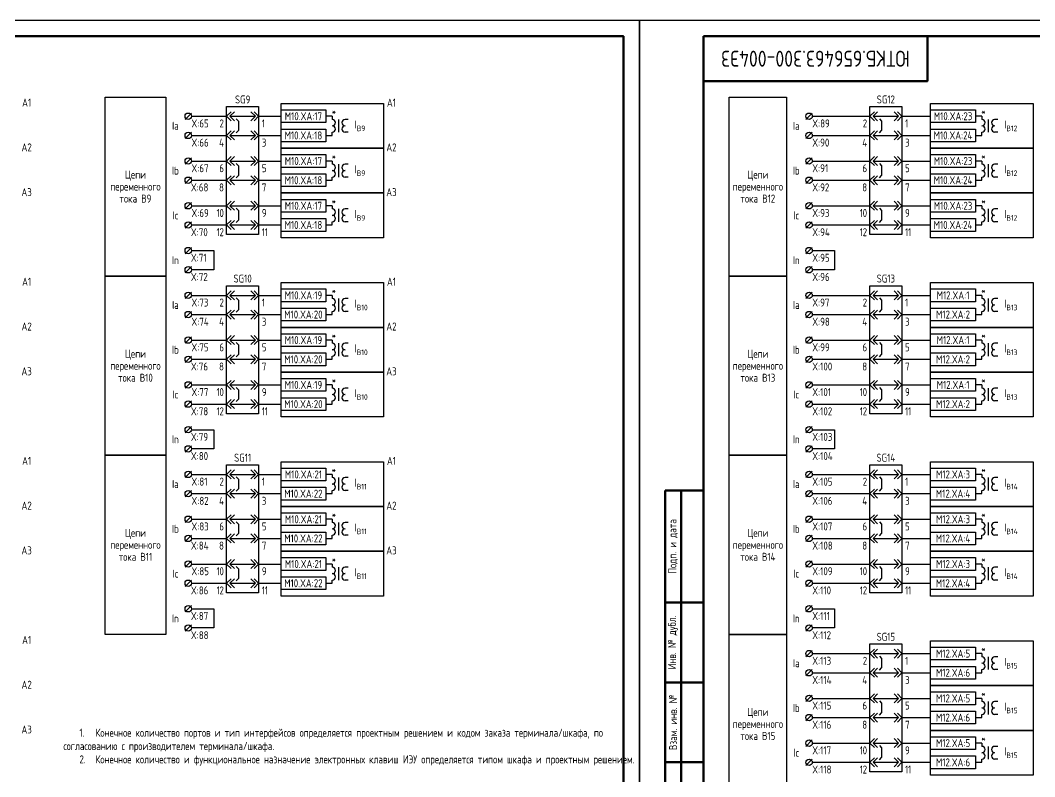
# Model space of a CAD drawing. Header units: millimetres. Extents: x -1612 to 9998, y -90 to 1220.
# Drawn here: x 226.5 to 543.5, y 60.5 to 297 of the extents above; entities that cross this region are included whole.
import ezdxf

# ---------------------------------------------------------------- set-up
doc = ezdxf.new("R2010")
doc.units = ezdxf.units.MM
doc.styles.add('Gost_type_A', font='GOST_A.TTF')

# ---------------------------------------------------------------- blocks, each defined once
blk = doc.blocks.new('Формат_А3')
blk.add_lwpolyline([(-420, 297), (0, 297), (0, 0), (-420, 0)], close=True)
at = {"lineweight": 50}
blk.add_lwpolyline([(-400, 292), (-5, 292), (-5, 5), (-400, 5)], close=True, dxfattribs=at)
blk = doc.blocks.new('БИ_разъем')
for p, q in [((0, 0), (1.41, 1.41)), ((0, 0), (1.41, 1.41)), ((0, 0), (1.41, -1.41)), ((0, 0), (1.41, -1.41)), ((1, 0), (2.41, 1.41)), ((1, 0), (2.41, -1.41)), ((1, 0), (9, 0)), ((9, 0), (7.59, 1.41)), ((9, 0), (7.59, -1.41)), ((10, 0), (8.59, 1.41)), ((10, 0), (8.59, 1.41)), ((10, 0), (8.59, -1.41)), ((10, 0), (8.59, -1.41))]:
    blk.add_line(p, q)
blk = doc.blocks.new('БИ_перемычка')
for p, q in [((2.97, -0.79), (3.67, -1.5)), ((3.67, -1.5), (3.67, -4.5)), ((2.97, -5.21), (3.67, -4.5))]:
    blk.add_line(p, q)
blk = doc.blocks.new('Штамп угловой верхний')
at = {"lineweight": 50}
blk.add_lwpolyline([(0, 0), (70, 0), (70, -14), (0, -14)], close=True, dxfattribs=at)
blk = doc.blocks.new('Штамп левый нижний')
at = {"lineweight": 50}
for points in [[(-12, 145), (-7, 145), (-7, 110), (-12, 110)], [(-7, 145), (0, 145), (0, 110), (-7, 110)], [(-12, 110), (-7, 110), (-7, 85), (-12, 85)], [(-7, 110), (0, 110), (0, 85), (-7, 85)], [(-12, 85), (-7, 85), (-7, 60), (-12, 60)], [(-7, 85), (0, 85), (0, 60), (-7, 60)], [(-12, 60), (-7, 60), (-7, 25), (-12, 25)], [(-7, 60), (0, 60), (0, 25), (-7, 25)], [(-12, 25), (-7, 25), (-7, 0), (-12, 0)], [(-7, 25), (0, 25), (0, 0), (-7, 0)]]:
    blk.add_lwpolyline(points, close=True, dxfattribs=at)
at = {"char_height": 2.5, "attachment_point": 5, "rotation": 90, "style": 'Gost_type_A'}
for s, insert, width in [('Подп. и дата', (-9.5, 127.5), 35), ('Инв. № дубл.', (-9.5, 97.5), 25), ('Взам. инв. №', (-9.5, 72.5), 25), ('Подп. и дата', (-9.5, 42.5), 35), ('Инв. N подл.', (-9.5, 12.5), 25)]:
    blk.add_mtext(s, dxfattribs=dict(at, insert=insert, width=width))

msp = doc.modelspace()

# ---------------------------------------------------------------- linework, layer by layer
for p, q in [((280, 268), (278, 266)), ((280, 267), (291, 267)), ((301, 267), (308, 267)), ((324, 267), (322, 267)), ((474, 268), (472, 266)), ((474, 267), (492, 267)), ((502, 267), (511, 267)), ((527, 267), (525, 267)), ((280, 262), (278, 260)), ((280, 261), (290.83, 261)), ((301.17, 261), (308, 261)), ((322, 261), (324, 261)), ((474, 262), (472, 260)), ((474, 261), (492, 261)), ((502.17, 261), (511, 261)), ((525, 261), (527, 261)), ((280, 254), (278, 252)), ((474, 254), (472, 252)), ((280, 253), (290.83, 253)), ((301.17, 253), (308, 253)), ((324, 253), (322, 253)), ((474, 253), (492, 253)), ((502.17, 253), (511, 253)), ((527, 253), (525, 253)), ((280, 248), (278, 246)), ((474, 248), (472, 246)), ((280, 247), (290.83, 247)), ((301.17, 247), (308, 247)), ((322, 247), (324, 247)), ((474, 247), (492, 247)), ((502.17, 247), (511, 247)), ((525, 247), (527, 247)), ((280, 240), (278, 238)), ((280, 239), (290.83, 239)), ((301.17, 239), (308, 239)), ((324, 239), (322, 239)), ((474, 240), (472, 238)), ((474, 239), (492, 239)), ((502.17, 239), (511, 239)), ((527, 239), (525, 239)), ((280, 234), (278, 232)), ((280, 233), (290.83, 233)), ((301.17, 233), (308, 233)), ((322, 233), (324, 233)), ((474, 234), (472, 232)), ((474, 233), (492, 233)), ((502.17, 233), (511, 233)), ((525, 233), (527, 233)), ((280, 226), (278, 224)), ((474, 226), (472, 224)), ((280, 225), (287, 225)), ((287, 225), (287, 219)), ((474, 225), (481, 225)), ((481, 225), (481, 219)), ((280, 220), (278, 218)), ((287, 219), (280, 219)), ((474, 220), (472, 218)), ((481, 219), (474, 219)), ((280, 212), (278, 210)), ((280, 211), (291, 211)), ((301, 211), (308, 211)), ((324, 211), (322, 211)), ((474, 212), (472, 210)), ((474, 211), (492, 211)), ((502, 211), (511, 211)), ((527, 211), (525, 211)), ((280, 206), (278, 204)), ((280, 205), (290.83, 205)), ((301.17, 205), (308, 205)), ((322, 205), (324, 205)), ((474, 206), (472, 204)), ((474, 205), (492, 205)), ((502.17, 205), (511, 205)), ((525, 205), (527, 205)), ((280, 198), (278, 196)), ((280, 197), (290.83, 197)), ((301.17, 197), (308, 197)), ((324, 197), (322, 197)), ((474, 198), (472, 196)), ((474, 197), (492, 197)), ((502.17, 197), (511, 197)), ((527, 197), (525, 197)), ((280, 192), (278, 190)), ((280, 191), (290.83, 191)), ((301.17, 191), (308, 191)), ((322, 191), (324, 191)), ((474, 192), (472, 190)), ((474, 191), (492, 191)), ((502.17, 191), (511, 191)), ((525, 191), (527, 191)), ((280, 184), (278, 182)), ((474, 184), (472, 182)), ((280, 183), (290.83, 183)), ((301.17, 183), (308, 183)), ((324, 183), (322, 183)), ((474, 183), (492, 183)), ((502.17, 183), (511, 183)), ((527, 183), (525, 183)), ((280, 178), (278, 176)), ((474, 178), (472, 176)), ((280, 177), (290.83, 177)), ((301.17, 177), (308, 177)), ((322, 177), (324, 177)), ((474, 177), (492, 177)), ((502.17, 177), (511, 177)), ((525, 177), (527, 177)), ((280, 170), (278, 168)), ((280, 169), (287, 169)), ((287, 169), (287, 163)), ((474, 170), (472, 168)), ((474, 169), (481, 169)), ((481, 169), (481, 163)), ((280, 164), (278, 162)), ((287, 163), (280, 163)), ((474, 164), (472, 162)), ((481, 163), (474, 163)), ((280, 156), (278, 154)), ((474, 156), (472, 154)), ((280, 155), (291, 155)), ((301, 155), (308, 155)), ((324, 155), (322, 155)), ((474, 155), (492, 155)), ((502, 155), (511, 155)), ((527, 155), (525, 155)), ((280, 150), (278, 148)), ((280, 149), (290.83, 149)), ((301.17, 149), (308, 149)), ((322, 149), (324, 149)), ((474, 150), (472, 148)), ((474, 149), (492, 149)), ((502.17, 149), (511, 149)), ((525, 149), (527, 149)), ((280, 142), (278, 140)), ((280, 141), (290.83, 141)), ((301.17, 141), (308, 141)), ((324, 141), (322, 141)), ((474, 142), (472, 140)), ((474, 141), (492, 141)), ((502.17, 141), (511, 141)), ((527, 141), (525, 141)), ((280, 136), (278, 134)), ((280, 135), (290.83, 135)), ((301.17, 135), (308, 135)), ((322, 135), (324, 135)), ((474, 136), (472, 134)), ((474, 135), (492, 135)), ((502.17, 135), (511, 135)), ((525, 135), (527, 135)), ((280, 128), (278, 126)), ((280, 127), (290.83, 127)), ((301.17, 127), (308, 127)), ((324, 127), (322, 127)), ((474, 128), (472, 126)), ((474, 127), (492, 127)), ((502.17, 127), (511, 127)), ((527, 127), (525, 127)), ((280, 122), (278, 120)), ((280, 121), (290.83, 121)), ((301.17, 121), (308, 121)), ((322, 121), (324, 121)), ((474, 122), (472, 120)), ((474, 121), (492, 121)), ((502.17, 121), (511, 121)), ((525, 121), (527, 121)), ((280, 114), (278, 112)), ((280, 113), (287, 113)), ((287, 113), (287, 107)), ((474, 114), (472, 112)), ((474, 113), (481, 113)), ((481, 113), (481, 107)), ((280, 108), (278, 106)), ((474, 108), (472, 106)), ((287, 107), (280, 107)), ((481, 107), (474, 107)), ((474, 100), (472, 98)), ((474, 99), (492, 99)), ((502, 99), (511, 99)), ((527, 99), (525, 99)), ((474, 94), (472, 92)), ((474, 93), (492, 93)), ((502.17, 93), (511, 93)), ((525, 93), (527, 93)), ((474, 86), (472, 84)), ((474, 85), (492, 85)), ((502.17, 85), (511, 85)), ((527, 85), (525, 85)), ((474, 80), (472, 78)), ((474, 79), (492, 79)), ((502.17, 79), (511, 79)), ((525, 79), (527, 79)), ((474, 72), (472, 70)), ((474, 71), (492, 71)), ((502.17, 71), (511, 71)), ((527, 71), (525, 71)), ((474, 66), (472, 64)), ((474, 65), (492, 65)), ((502.17, 65), (511, 65)), ((525, 65), (527, 65))]:
    msp.add_line(p, q)
at = {"ltscale": 4}
for p, q in [((324, 267), (324, 266)), ((324, 266.5), (324, 266)), ((527, 267), (527, 266)), ((527, 266.5), (527, 266)), ((326, 266), (326, 262)), ((326, 266), (326, 262)), ((329, 266), (328, 266)), ((329, 266), (328, 266)), ((529, 266), (529, 262)), ((529, 266), (529, 262)), ((532, 266), (531, 266)), ((532, 266), (531, 266)), ((324, 261), (324, 262)), ((329, 262), (328, 262)), ((329, 262), (328, 262)), ((527, 261), (527, 262)), ((532, 262), (531, 262)), ((532, 262), (531, 262)), ((324, 253), (324, 252)), ((324, 252.5), (324, 252)), ((326, 252), (326, 248)), ((326, 252), (326, 248)), ((329, 252), (328, 252)), ((329, 252), (328, 252)), ((527, 253), (527, 252)), ((527, 252.5), (527, 252)), ((529, 252), (529, 248)), ((529, 252), (529, 248)), ((532, 252), (531, 252)), ((532, 252), (531, 252)), ((324, 247), (324, 248)), ((329, 248), (328, 248)), ((329, 248), (328, 248)), ((527, 247), (527, 248)), ((532, 248), (531, 248)), ((532, 248), (531, 248)), ((324, 239), (324, 238)), ((324, 238.5), (324, 238)), ((326, 238), (326, 234)), ((326, 238), (326, 234)), ((329, 238), (328, 238)), ((329, 238), (328, 238)), ((527, 239), (527, 238)), ((527, 238.5), (527, 238)), ((529, 238), (529, 234)), ((529, 238), (529, 234)), ((532, 238), (531, 238)), ((532, 238), (531, 238)), ((324, 233), (324, 234)), ((329, 234), (328, 234)), ((329, 234), (328, 234)), ((527, 233), (527, 234)), ((532, 234), (531, 234)), ((532, 234), (531, 234)), ((324, 211), (324, 210)), ((324, 210.5), (324, 210)), ((326, 210), (326, 206)), ((326, 210), (326, 206)), ((329, 210), (328, 210)), ((329, 210), (328, 210)), ((527, 211), (527, 210)), ((527, 210.5), (527, 210)), ((529, 210), (529, 206)), ((529, 210), (529, 206)), ((532, 210), (531, 210)), ((532, 210), (531, 210)), ((324, 205), (324, 206)), ((329, 206), (328, 206)), ((329, 206), (328, 206)), ((527, 205), (527, 206)), ((532, 206), (531, 206)), ((532, 206), (531, 206)), ((324, 197), (324, 196)), ((527, 197), (527, 196)), ((324, 196.5), (324, 196)), ((326, 196), (326, 192)), ((326, 196), (326, 192)), ((329, 196), (328, 196)), ((329, 196), (328, 196)), ((527, 196.5), (527, 196)), ((529, 196), (529, 192)), ((529, 196), (529, 192)), ((532, 196), (531, 196)), ((532, 196), (531, 196)), ((324, 191), (324, 192)), ((329, 192), (328, 192)), ((329, 192), (328, 192)), ((527, 191), (527, 192)), ((532, 192), (531, 192)), ((532, 192), (531, 192)), ((324, 183), (324, 182)), ((324, 182.5), (324, 182)), ((326, 182), (326, 178)), ((326, 182), (326, 178)), ((329, 182), (328, 182)), ((329, 182), (328, 182)), ((527, 183), (527, 182)), ((527, 182.5), (527, 182)), ((529, 182), (529, 178)), ((529, 182), (529, 178)), ((532, 182), (531, 182)), ((532, 182), (531, 182)), ((324, 177), (324, 178)), ((329, 178), (328, 178)), ((329, 178), (328, 178)), ((527, 177), (527, 178)), ((532, 178), (531, 178)), ((532, 178), (531, 178)), ((324, 155), (324, 154)), ((324, 154.5), (324, 154)), ((326, 154), (326, 150)), ((326, 154), (326, 150)), ((329, 154), (328, 154)), ((329, 154), (328, 154)), ((527, 155), (527, 154)), ((527, 154.5), (527, 154)), ((529, 154), (529, 150)), ((529, 154), (529, 150)), ((532, 154), (531, 154)), ((532, 154), (531, 154)), ((324, 149), (324, 150)), ((329, 150), (328, 150)), ((329, 150), (328, 150)), ((527, 149), (527, 150)), ((532, 150), (531, 150)), ((532, 150), (531, 150)), ((324, 141), (324, 140)), ((324, 140.5), (324, 140)), ((326, 140), (326, 136)), ((326, 140), (326, 136)), ((329, 140), (328, 140)), ((329, 140), (328, 140)), ((527, 141), (527, 140)), ((527, 140.5), (527, 140)), ((529, 140), (529, 136)), ((529, 140), (529, 136)), ((532, 140), (531, 140)), ((532, 140), (531, 140)), ((324, 135), (324, 136)), ((329, 136), (328, 136)), ((329, 136), (328, 136)), ((527, 135), (527, 136)), ((532, 136), (531, 136)), ((532, 136), (531, 136)), ((324, 127), (324, 126)), ((527, 127), (527, 126)), ((324, 126.5), (324, 126)), ((326, 126), (326, 122)), ((326, 126), (326, 122)), ((329, 126), (328, 126)), ((329, 126), (328, 126)), ((527, 126.5), (527, 126)), ((529, 126), (529, 122)), ((529, 126), (529, 122)), ((532, 126), (531, 126)), ((532, 126), (531, 126)), ((324, 121), (324, 122)), ((329, 122), (328, 122)), ((329, 122), (328, 122)), ((527, 121), (527, 122)), ((532, 122), (531, 122)), ((532, 122), (531, 122)), ((527, 99), (527, 98)), ((527, 98.5), (527, 98)), ((529, 98), (529, 94)), ((529, 98), (529, 94)), ((532, 98), (531, 98)), ((532, 98), (531, 98)), ((527, 93), (527, 94)), ((532, 94), (531, 94)), ((532, 94), (531, 94)), ((527, 85), (527, 84)), ((527, 84.5), (527, 84)), ((529, 84), (529, 80)), ((529, 84), (529, 80)), ((532, 84), (531, 84)), ((532, 84), (531, 84)), ((527, 79), (527, 80)), ((532, 80), (531, 80)), ((532, 80), (531, 80)), ((527, 71), (527, 70)), ((527, 70.5), (527, 70)), ((529, 70), (529, 66)), ((529, 70), (529, 66)), ((532, 70), (531, 70)), ((532, 70), (531, 70)), ((527, 65), (527, 66)), ((532, 66), (531, 66)), ((532, 66), (531, 66))]:
    msp.add_line(p, q, dxfattribs=at)
for points in [[(272, 217), (253, 217), (253, 273), (272, 273)], [(466, 217), (448, 217), (448, 273), (466, 273)], [(291, 270), (301, 270), (301, 230), (291, 230)], [(308, 271), (340, 271), (340, 257), (308, 257)], [(492, 270), (502, 270), (502, 230), (492, 230)], [(511, 271), (543, 271), (543, 257), (511, 257)], [(308, 269), (322, 269), (322, 265), (308, 265)], [(511, 269), (525, 269), (525, 265), (511, 265)], [(308, 263), (322, 263), (322, 259), (308, 259)], [(511, 263), (525, 263), (525, 259), (511, 259)], [(308, 257), (340, 257), (340, 243), (308, 243)], [(511, 257), (543, 257), (543, 243), (511, 243)], [(308, 255), (322, 255), (322, 251), (308, 251)], [(511, 255), (525, 255), (525, 251), (511, 251)], [(308, 249), (322, 249), (322, 245), (308, 245)], [(511, 249), (525, 249), (525, 245), (511, 245)], [(308, 243), (340, 243), (340, 229), (308, 229)], [(308, 241), (322, 241), (322, 237), (308, 237)], [(511, 243), (543, 243), (543, 229), (511, 229)], [(511, 241), (525, 241), (525, 237), (511, 237)], [(308, 235), (322, 235), (322, 231), (308, 231)], [(511, 235), (525, 235), (525, 231), (511, 231)], [(272, 161), (253, 161), (253, 217), (272, 217)], [(466, 161), (448, 161), (448, 217), (466, 217)], [(291, 214), (301, 214), (301, 174), (291, 174)], [(308, 215), (340, 215), (340, 201), (308, 201)], [(308, 213), (322, 213), (322, 209), (308, 209)], [(492, 214), (502, 214), (502, 174), (492, 174)], [(511, 215), (543, 215), (543, 201), (511, 201)], [(511, 213), (525, 213), (525, 209), (511, 209)], [(308, 207), (322, 207), (322, 203), (308, 203)], [(511, 207), (525, 207), (525, 203), (511, 203)], [(308, 201), (340, 201), (340, 187), (308, 187)], [(511, 201), (543, 201), (543, 187), (511, 187)], [(308, 199), (322, 199), (322, 195), (308, 195)], [(511, 199), (525, 199), (525, 195), (511, 195)], [(308, 193), (322, 193), (322, 189), (308, 189)], [(511, 193), (525, 193), (525, 189), (511, 189)], [(308, 187), (340, 187), (340, 173), (308, 173)], [(308, 185), (322, 185), (322, 181), (308, 181)], [(511, 187), (543, 187), (543, 173), (511, 173)], [(511, 185), (525, 185), (525, 181), (511, 181)], [(308, 179), (322, 179), (322, 175), (308, 175)], [(511, 179), (525, 179), (525, 175), (511, 175)], [(272, 105), (253, 105), (253, 161), (272, 161)], [(308, 159), (340, 159), (340, 145), (308, 145)], [(466, 105), (448, 105), (448, 161), (466, 161)], [(511, 159), (543, 159), (543, 145), (511, 145)], [(291, 158), (301, 158), (301, 118), (291, 118)], [(308, 157), (322, 157), (322, 153), (308, 153)], [(492, 158), (502, 158), (502, 118), (492, 118)], [(511, 157), (525, 157), (525, 153), (511, 153)], [(308, 151), (322, 151), (322, 147), (308, 147)], [(511, 151), (525, 151), (525, 147), (511, 147)], [(308, 145), (340, 145), (340, 131), (308, 131)], [(308, 143), (322, 143), (322, 139), (308, 139)], [(511, 145), (543, 145), (543, 131), (511, 131)], [(511, 143), (525, 143), (525, 139), (511, 139)], [(308, 137), (322, 137), (322, 133), (308, 133)], [(511, 137), (525, 137), (525, 133), (511, 133)], [(308, 131), (340, 131), (340, 117), (308, 117)], [(511, 131), (543, 131), (543, 117), (511, 117)], [(308, 129), (322, 129), (322, 125), (308, 125)], [(511, 129), (525, 129), (525, 125), (511, 125)], [(308, 123), (322, 123), (322, 119), (308, 119)], [(511, 123), (525, 123), (525, 119), (511, 119)], [(466, 49), (448, 49), (448, 105), (466, 105)], [(492, 102), (502, 102), (502, 62), (492, 62)], [(511, 103), (543, 103), (543, 89), (511, 89)], [(511, 101), (525, 101), (525, 97), (511, 97)], [(511, 95), (525, 95), (525, 91), (511, 91)], [(511, 89), (543, 89), (543, 75), (511, 75)], [(511, 87), (525, 87), (525, 83), (511, 83)], [(511, 81), (525, 81), (525, 77), (511, 77)], [(511, 75), (543, 75), (543, 61), (511, 61)], [(511, 73), (525, 73), (525, 69), (511, 69)], [(511, 67), (525, 67), (525, 63), (511, 63)]]:
    msp.add_lwpolyline(points, close=True)
for centre in [(279, 267), (473, 267), (279, 261), (473, 261), (279, 253), (473, 253), (279, 247), (473, 247), (279, 239), (473, 239), (279, 233), (473, 233), (279, 225), (473, 225), (279, 219), (473, 219), (279, 211), (473, 211), (279, 205), (473, 205), (279, 197), (473, 197), (279, 191), (473, 191), (279, 183), (473, 183), (279, 177), (473, 177), (279, 169), (473, 169), (279, 163), (473, 163), (279, 155), (473, 155), (279, 149), (473, 149), (279, 141), (473, 141), (279, 135), (473, 135), (279, 127), (473, 127), (279, 121), (473, 121), (279, 113), (473, 113), (279, 107), (473, 107), (473, 99), (473, 93), (473, 85), (473, 79), (473, 71), (473, 65)]:
    msp.add_circle(centre, 1)
for centre, start, end in [((324, 265), 270, 90), ((324, 265), 270, 90), ((324, 263), 270, 90), ((324, 263), 270, 90), ((328, 265), 90, 270), ((328, 265), 90, 270), ((328, 263), 90, 270), ((328, 263), 90, 270), ((527, 265), 270, 90), ((527, 265), 270, 90), ((527, 263), 270, 90), ((527, 263), 270, 90), ((531, 265), 90, 270), ((531, 265), 90, 270), ((531, 263), 90, 270), ((531, 263), 90, 270), ((324, 251), 270, 90), ((324, 251), 270, 90), ((328, 251), 90, 270), ((328, 251), 90, 270), ((527, 251), 270, 90), ((527, 251), 270, 90), ((531, 251), 90, 270), ((531, 251), 90, 270), ((324, 249), 270, 90), ((324, 249), 270, 90), ((328, 249), 90, 270), ((328, 249), 90, 270), ((527, 249), 270, 90), ((527, 249), 270, 90), ((531, 249), 90, 270), ((531, 249), 90, 270), ((324, 237), 270, 90), ((324, 237), 270, 90), ((328, 237), 90, 270), ((328, 237), 90, 270), ((527, 237), 270, 90), ((527, 237), 270, 90), ((531, 237), 90, 270), ((531, 237), 90, 270), ((324, 235), 270, 90), ((324, 235), 270, 90), ((328, 235), 90, 270), ((328, 235), 90, 270), ((527, 235), 270, 90), ((527, 235), 270, 90), ((531, 235), 90, 270), ((531, 235), 90, 270), ((324, 209), 270, 90), ((324, 209), 270, 90), ((328, 209), 90, 270), ((328, 209), 90, 270), ((527, 209), 270, 90), ((527, 209), 270, 90), ((531, 209), 90, 270), ((531, 209), 90, 270), ((324, 207), 270, 90), ((324, 207), 270, 90), ((328, 207), 90, 270), ((328, 207), 90, 270), ((527, 207), 270, 90), ((527, 207), 270, 90), ((531, 207), 90, 270), ((531, 207), 90, 270), ((324, 195), 270, 90), ((324, 195), 270, 90), ((324, 193), 270, 90), ((324, 193), 270, 90), ((328, 195), 90, 270), ((328, 195), 90, 270), ((328, 193), 90, 270), ((328, 193), 90, 270), ((527, 195), 270, 90), ((527, 195), 270, 90), ((527, 193), 270, 90), ((527, 193), 270, 90), ((531, 195), 90, 270), ((531, 195), 90, 270), ((531, 193), 90, 270), ((531, 193), 90, 270), ((324, 181), 270, 90), ((324, 181), 270, 90), ((328, 181), 90, 270), ((328, 181), 90, 270), ((527, 181), 270, 90), ((527, 181), 270, 90), ((531, 181), 90, 270), ((531, 181), 90, 270), ((324, 179), 270, 90), ((324, 179), 270, 90), ((328, 179), 90, 270), ((328, 179), 90, 270), ((527, 179), 270, 90), ((527, 179), 270, 90), ((531, 179), 90, 270), ((531, 179), 90, 270), ((324, 153), 270, 90), ((324, 153), 270, 90), ((328, 153), 90, 270), ((328, 153), 90, 270), ((527, 153), 270, 90), ((527, 153), 270, 90), ((531, 153), 90, 270), ((531, 153), 90, 270), ((324, 151), 270, 90), ((324, 151), 270, 90), ((328, 151), 90, 270), ((328, 151), 90, 270), ((527, 151), 270, 90), ((527, 151), 270, 90), ((531, 151), 90, 270), ((531, 151), 90, 270), ((324, 139), 270, 90), ((324, 139), 270, 90), ((328, 139), 90, 270), ((328, 139), 90, 270), ((527, 139), 270, 90), ((527, 139), 270, 90), ((531, 139), 90, 270), ((531, 139), 90, 270), ((324, 137), 270, 90), ((324, 137), 270, 90), ((328, 137), 90, 270), ((328, 137), 90, 270), ((527, 137), 270, 90), ((527, 137), 270, 90), ((531, 137), 90, 270), ((531, 137), 90, 270), ((324, 125), 270, 90), ((324, 125), 270, 90), ((324, 123), 270, 90), ((324, 123), 270, 90), ((328, 125), 90, 270), ((328, 125), 90, 270), ((328, 123), 90, 270), ((328, 123), 90, 270), ((527, 125), 270, 90), ((527, 125), 270, 90), ((527, 123), 270, 90), ((527, 123), 270, 90), ((531, 125), 90, 270), ((531, 125), 90, 270), ((531, 123), 90, 270), ((531, 123), 90, 270), ((527, 97), 270, 90), ((527, 97), 270, 90), ((527, 95), 270, 90), ((527, 95), 270, 90), ((531, 97), 90, 270), ((531, 97), 90, 270), ((531, 95), 90, 270), ((531, 95), 90, 270), ((527, 83), 270, 90), ((527, 83), 270, 90), ((531, 83), 90, 270), ((531, 83), 90, 270), ((527, 81), 270, 90), ((527, 81), 270, 90), ((531, 81), 90, 270), ((531, 81), 90, 270), ((527, 69), 270, 90), ((527, 69), 270, 90), ((531, 69), 90, 270), ((531, 69), 90, 270), ((527, 67), 270, 90), ((527, 67), 270, 90), ((531, 67), 90, 270), ((531, 67), 90, 270)]:
    msp.add_arc(centre, 1, start, end, dxfattribs=at)

# ---------------------------------------------------------------- block references
for name, p in [('Формат_А3', (420, 0)), ('Формат_А3', (840, 0)), ('Штамп угловой верхний', (440, 292)), ('БИ_разъем', (291, 267)), ('БИ_разъем', (492, 267)), ('БИ_перемычка', (291, 267)), ('БИ_перемычка', (492, 267)), ('БИ_разъем', (291, 261)), ('БИ_разъем', (492, 261)), ('БИ_разъем', (291, 253)), ('БИ_разъем', (492, 253)), ('БИ_перемычка', (291, 253)), ('БИ_перемычка', (492, 253)), ('БИ_разъем', (291, 247)), ('БИ_разъем', (492, 247)), ('БИ_разъем', (291, 239)), ('БИ_перемычка', (291, 239)), ('БИ_разъем', (492, 239)), ('БИ_перемычка', (492, 239)), ('БИ_разъем', (291, 233)), ('БИ_разъем', (492, 233)), ('БИ_разъем', (291, 211)), ('БИ_разъем', (492, 211)), ('БИ_перемычка', (291, 211)), ('БИ_перемычка', (492, 211)), ('БИ_разъем', (291, 205)), ('БИ_разъем', (492, 205)), ('БИ_разъем', (291, 197)), ('БИ_разъем', (492, 197)), ('БИ_перемычка', (291, 197)), ('БИ_перемычка', (492, 197)), ('БИ_разъем', (291, 191)), ('БИ_разъем', (492, 191)), ('БИ_разъем', (291, 183)), ('БИ_разъем', (492, 183)), ('БИ_перемычка', (291, 183)), ('БИ_перемычка', (492, 183)), ('БИ_разъем', (291, 177)), ('БИ_разъем', (492, 177)), ('БИ_разъем', (291, 155)), ('БИ_разъем', (492, 155)), ('БИ_перемычка', (291, 155)), ('БИ_перемычка', (492, 155)), ('БИ_разъем', (291, 149)), ('Штамп левый нижний', (440, 5)), ('БИ_разъем', (492, 149)), ('БИ_разъем', (291, 141)), ('БИ_перемычка', (291, 141)), ('БИ_разъем', (492, 141)), ('БИ_перемычка', (492, 141)), ('БИ_разъем', (291, 135)), ('БИ_разъем', (492, 135)), ('БИ_разъем', (291, 127)), ('БИ_разъем', (492, 127)), ('БИ_перемычка', (291, 127)), ('БИ_перемычка', (492, 127)), ('БИ_разъем', (291, 121)), ('БИ_разъем', (492, 121)), ('БИ_разъем', (492, 99)), ('БИ_перемычка', (492, 99)), ('БИ_разъем', (492, 93)), ('БИ_разъем', (492, 85)), ('БИ_перемычка', (492, 85)), ('БИ_разъем', (492, 79)), ('БИ_разъем', (492, 71)), ('БИ_перемычка', (492, 71)), ('БИ_разъем', (492, 65))]:
    msp.add_blockref(name, p)

# ---------------------------------------------------------------- texts
at = {"insert": (475, 285), "char_height": 5, "width": 70, "attachment_point": 5, "rotation": 180, "style": 'Gost_type_A'}
msp.add_mtext('ЮТКБ.656463.300-004Э3', dxfattribs=at)
at = {"char_height": 2.5, "line_spacing_factor": 0.9, "style": 'Gost_type_A'}
for s, insert, width, attachment_point in [('SG9', (296, 271), 10, 8), ('SG12', (497, 271), 10, 8), ('A1', (228.5, 270), 35, 8), ('A1', (342.5, 270), 35, 8), ('Ia', (275, 264), 6, 5), ('X:65', (280, 266), 10, 1), ('{\\T0.9;2}', (290, 266), 5, 3), ('{\\T0.9;1}', (302, 266), 5, 1), ('Ia', (469, 264), 6, 5), ('X:89', (474, 266), 10, 1), ('{\\T0.9;2}', (491, 266), 5, 3), ('{\\T0.9;1}', (503, 266), 5, 1), ('X:66', (280, 260), 10, 1), ('{\\T0.9;4}', (290, 260), 5, 3), ('{\\T0.9;3}', (302, 260), 5, 1), ('X:90', (474, 260), 10, 1), ('{\\T0.9;4}', (491, 260), 5, 3), ('{\\T0.9;3}', (503, 260), 5, 1), ('A2', (228.5, 256), 35, 8), ('A2', (342.5, 256), 35, 8), ('Ib', (275, 250), 6, 5), ('X:67', (280, 252), 10, 1), ('{\\T0.9;6}', (290, 252), 5, 3), ('{\\T0.9;5}', (302, 252), 5, 1), ('Ib', (469, 250), 6, 5), ('X:91', (474, 252), 10, 1), ('{\\T0.9;6}', (491, 252), 5, 3), ('{\\T0.9;5}', (503, 252), 5, 1), ('Цепи переменного тока В9', (262.5, 245), 19, 5), ('Цепи переменного тока В12', (457, 245), 18, 5), ('A3', (228.5, 242), 35, 8), ('X:68', (279.83, 246), 10, 1), ('{\\T0.9;8}', (290, 246), 5, 3), ('{\\T0.9;7}', (302, 246), 5, 1), ('A3', (342.5, 242), 35, 8), ('X:92', (474, 246), 10, 1), ('{\\T0.9;8}', (491, 246), 5, 3), ('{\\T0.9;7}', (503, 246), 5, 1), ('X:69', (280, 238), 10, 1), ('{\\T0.9;10}', (290, 238), 5, 3), ('{\\T0.9;9}', (302, 238), 5, 1), ('X:93', (474, 238), 10, 1), ('{\\T0.9;10}', (491, 238), 5, 3), ('{\\T0.9;9}', (503, 238), 5, 1), ('Ic', (275, 236), 6, 5), ('Ic', (469, 236), 6, 5), ('X:70', (279.83, 232), 10, 1), ('{\\T0.9;12}', (290, 232), 5, 3), ('{\\T0.9;11}', (302, 232), 5, 1), ('X:94', (474, 232), 10, 1), ('{\\T0.9;12}', (491, 232), 5, 3), ('{\\T0.9;11}', (503, 232), 5, 1), ('In', (275, 222), 6, 5), ('X:71', (279.83, 224), 10, 1), ('In', (469, 222), 6, 5), ('X:95', (474, 224), 10, 1), ('A1', (228.5, 214), 35, 8), ('X:72', (279.83, 218), 10, 1), ('SG10', (296, 215), 10, 8), ('A1', (342.5, 214), 35, 8), ('X:96', (474, 218), 10, 1), ('SG13', (497, 215), 10, 8), ('Ia', (275, 208), 6, 5), ('X:73', (280, 210), 10, 1), ('{\\T0.9;2}', (290, 210), 5, 3), ('{\\T0.9;1}', (302, 210), 5, 1), ('Ia', (469, 208), 6, 5), ('X:97', (474, 210), 10, 1), ('{\\T0.9;2}', (491, 210), 5, 3), ('{\\T0.9;1}', (503, 210), 5, 1), ('X:74', (280, 204), 10, 1), ('{\\T0.9;4}', (290, 204), 5, 3), ('{\\T0.9;3}', (302, 204), 5, 1), ('X:98', (474, 204), 10, 1), ('{\\T0.9;4}', (491, 204), 5, 3), ('{\\T0.9;3}', (503, 204), 5, 1), ('A2', (228.5, 200), 35, 8), ('A2', (342.5, 200), 35, 8), ('Цепи переменного тока В10', (262.5, 189), 19, 5), ('Ib', (275, 194), 6, 5), ('X:75', (280, 196), 10, 1), ('{\\T0.9;6}', (290, 196), 5, 3), ('{\\T0.9;5}', (302, 196), 5, 1), ('Цепи переменного тока В13', (457, 189), 18, 5), ('Ib', (469, 194), 6, 5), ('X:99', (474, 196), 10, 1), ('{\\T0.9;6}', (491, 196), 5, 3), ('{\\T0.9;5}', (503, 196), 5, 1), ('A3', (228.5, 186), 35, 8), ('X:76', (279.83, 190), 10, 1), ('{\\T0.9;8}', (290, 190), 5, 3), ('{\\T0.9;7}', (302, 190), 5, 1), ('A3', (342.5, 186), 35, 8), ('X:100', (474, 190), 10, 1), ('{\\T0.9;8}', (491, 190), 5, 3), ('{\\T0.9;7}', (503, 190), 5, 1), ('Ic', (275, 180), 6, 5), ('X:77', (280, 182), 10, 1), ('{\\T0.9;10}', (290, 182), 5, 3), ('{\\T0.9;9}', (302, 182), 5, 1), ('Ic', (469, 180), 6, 5), ('X:101', (474, 182), 10, 1), ('{\\T0.9;10}', (491, 182), 5, 3), ('{\\T0.9;9}', (503, 182), 5, 1), ('X:78', (279.83, 176), 10, 1), ('{\\T0.9;12}', (290, 176), 5, 3), ('{\\T0.9;11}', (302, 176), 5, 1), ('X:102', (474, 176), 10, 1), ('{\\T0.9;12}', (491, 176), 5, 3), ('{\\T0.9;11}', (503, 176), 5, 1), ('In', (275, 166), 6, 5), ('X:79', (279.83, 168), 10, 1), ('In', (469, 166), 6, 5), ('X:103', (474, 168), 10, 1), ('X:80', (279.83, 162), 10, 1), ('X:104', (474, 162), 10, 1), ('A1', (228.5, 158), 35, 8), ('SG11', (296, 159), 10, 8), ('A1', (342.5, 158), 35, 8), ('SG14', (497, 159), 10, 8), ('Ia', (275, 152), 6, 5), ('X:81', (280, 154), 10, 1), ('{\\T0.9;2}', (290, 154), 5, 3), ('{\\T0.9;1}', (302, 154), 5, 1), ('Ia', (469, 152), 6, 5), ('X:105', (474, 154), 10, 1), ('{\\T0.9;2}', (491, 154), 5, 3), ('{\\T0.9;1}', (503, 154), 5, 1), ('A2', (228.5, 144), 35, 8), ('X:82', (280, 148), 10, 1), ('{\\T0.9;4}', (290, 148), 5, 3), ('{\\T0.9;3}', (302, 148), 5, 1), ('A2', (342.5, 144), 35, 8), ('X:106', (474, 148), 10, 1), ('{\\T0.9;4}', (491, 148), 5, 3), ('{\\T0.9;3}', (503, 148), 5, 1), ('X:83', (280, 140), 10, 1), ('{\\T0.9;6}', (290, 140), 5, 3), ('{\\T0.9;5}', (302, 140), 5, 1), ('X:107', (474, 140), 10, 1), ('{\\T0.9;6}', (491, 140), 5, 3), ('{\\T0.9;5}', (503, 140), 5, 1), ('Цепи переменного тока В11', (262.5, 133), 19, 5), ('Ib', (275, 138), 6, 5), ('Цепи переменного тока В14', (457, 133), 18, 5), ('Ib', (469, 138), 6, 5), ('X:84', (279.83, 134), 10, 1), ('{\\T0.9;8}', (290, 134), 5, 3), ('{\\T0.9;7}', (302, 134), 5, 1), ('X:108', (474, 134), 10, 1), ('{\\T0.9;8}', (491, 134), 5, 3), ('{\\T0.9;7}', (503, 134), 5, 1), ('A3', (228.5, 130), 35, 8), ('A3', (342.5, 130), 35, 8), ('Ic', (275, 124), 6, 5), ('X:85', (280, 126), 10, 1), ('{\\T0.9;10}', (290, 126), 5, 3), ('{\\T0.9;9}', (302, 126), 5, 1), ('Ic', (469, 124), 6, 5), ('X:109', (474, 126), 10, 1), ('{\\T0.9;10}', (491, 126), 5, 3), ('{\\T0.9;9}', (503, 126), 5, 1), ('X:86', (279.83, 120), 10, 1), ('{\\T0.9;12}', (290, 120), 5, 3), ('{\\T0.9;11}', (302, 120), 5, 1), ('X:110', (474, 120), 10, 1), ('{\\T0.9;12}', (491, 120), 5, 3), ('{\\T0.9;11}', (503, 120), 5, 1), ('In', (275, 110), 6, 5), ('X:87', (279.83, 112), 10, 1), ('In', (469, 110), 6, 5), ('X:111', (474, 112), 10, 1), ('X:88', (279.83, 106), 10, 1), ('X:112', (474, 106), 10, 1), ('SG15', (497, 103), 10, 8), ('A1', (228.5, 102), 35, 8), ('Ia', (469, 96), 6, 5), ('X:113', (474, 98), 10, 1), ('{\\T0.9;2}', (491, 98), 5, 3), ('{\\T0.9;1}', (503, 98), 5, 1), ('X:114', (474, 92), 10, 1), ('{\\T0.9;4}', (491, 92), 5, 3), ('{\\T0.9;3}', (503, 92), 5, 1), ('A2', (228.5, 88), 35, 8), ('Ib', (469, 82), 6, 5), ('X:115', (474, 84), 10, 1), ('{\\T0.9;6}', (491, 84), 5, 3), ('{\\T0.9;5}', (503, 84), 5, 1), ('Цепи переменного тока В15', (457, 77), 18, 5), ('A3', (228.5, 74), 35, 8), ('X:116', (474, 78), 10, 1), ('{\\T0.9;8}', (491, 78), 5, 3), ('{\\T0.9;7}', (503, 78), 5, 1), ('X:117', (474, 70), 10, 1), ('{\\T0.9;10}', (491, 70), 5, 3), ('{\\T0.9;9}', (503, 70), 5, 1), ('Ic', (469, 68), 6, 5), ('X:118', (474, 64), 10, 1), ('{\\T0.9;12}', (491, 64), 5, 3), ('{\\T0.9;11}', (503, 64), 5, 1)]:
    msp.add_mtext(s, dxfattribs=dict(at, insert=insert, width=width, attachment_point=attachment_point))
at = {"char_height": 2.5, "style": 'Gost_type_A'}
for s, insert, width, attachment_point in [('M10.XA:17', (315, 267), 14, 5), ('*', (324.5, 268.5), 3, 5), ('M10.XA:23', (518, 267), 14, 5), ('*', (527.5, 268.5), 3, 5), ('\\A1;I{\\H0.7x;\\S^ В9;}', (331, 264), 8, 4), ('\\A1;I{\\H0.7x;\\S^ В12;}', (534, 264), 8, 4), ('M10.XA:18', (314.99, 260.99), 14.018, 5), ('M10.XA:24', (517.99, 261), 14.018, 5), ('M10.XA:17', (315, 253), 14, 5), ('*', (324.5, 254.5), 3, 5), ('M10.XA:23', (518, 253), 14, 5), ('*', (527.5, 254.5), 3, 5), ('\\A1;I{\\H0.7x;\\S^ В9;}', (331, 250), 8, 4), ('\\A1;I{\\H0.7x;\\S^ В12;}', (534, 250), 8, 4), ('M10.XA:18', (314.99, 246.99), 14.018, 5), ('M10.XA:24', (517.99, 247), 14.018, 5), ('M10.XA:17', (315, 239), 14, 5), ('*', (324.5, 240.5), 3, 5), ('M10.XA:23', (518, 239), 14, 5), ('*', (527.5, 240.5), 3, 5), ('\\A1;I{\\H0.7x;\\S^ В9;}', (331, 236), 8, 4), ('\\A1;I{\\H0.7x;\\S^ В12;}', (534, 236), 8, 4), ('M10.XA:18', (314.99, 232.99), 14.018, 5), ('M10.XA:24', (517.99, 233), 14.018, 5), ('*', (324.5, 212.5), 3, 5), ('*', (527.5, 212.5), 3, 5), ('M10.XA:19', (315, 211), 14, 5), ('\\A1;I{\\H0.7x;\\S^ В10;}', (331, 208), 8, 4), ('M12.XA:1', (518, 211), 14, 5), ('\\A1;I{\\H0.7x;\\S^ В13;}', (534, 208), 8, 4), ('M10.XA:20', (314.99, 204.99), 14.018, 5), ('M12.XA:2', (517.99, 204.99), 14.018, 5), ('M10.XA:19', (315, 197), 14, 5), ('*', (324.5, 198.5), 3, 5), ('M12.XA:1', (518, 197), 14, 5), ('*', (527.5, 198.5), 3, 5), ('\\A1;I{\\H0.7x;\\S^ В10;}', (331, 194), 8, 4), ('\\A1;I{\\H0.7x;\\S^ В13;}', (534, 194), 8, 4), ('M10.XA:20', (314.99, 190.99), 14.018, 5), ('M12.XA:2', (517.99, 190.99), 14.018, 5), ('M10.XA:19', (315, 183), 14, 5), ('*', (324.5, 184.5), 3, 5), ('M12.XA:1', (518, 183), 14, 5), ('*', (527.5, 184.5), 3, 5), ('\\A1;I{\\H0.7x;\\S^ В10;}', (331, 180), 8, 4), ('\\A1;I{\\H0.7x;\\S^ В13;}', (534, 180), 8, 4), ('M10.XA:20', (314.99, 176.99), 14.018, 5), ('M12.XA:2', (517.99, 176.99), 14.018, 5), ('M10.XA:21', (315, 155), 14, 5), ('*', (324.5, 156.5), 3, 5), ('M12.XA:3', (518, 155), 14, 5), ('*', (527.5, 156.5), 3, 5), ('\\A1;I{\\H0.7x;\\S^ В11;}', (331, 152), 8, 4), ('\\A1;I{\\H0.7x;\\S^ В14;}', (534, 152), 8, 4), ('M10.XA:22', (314.99, 149), 14.018, 5), ('M12.XA:4', (517.99, 148.99), 14.018, 5), ('*', (324.5, 142.5), 3, 5), ('*', (527.5, 142.5), 3, 5), ('M10.XA:21', (315, 141), 14, 5), ('\\A1;I{\\H0.7x;\\S^ В11;}', (331, 138), 8, 4), ('M12.XA:3', (518, 141), 14, 5), ('\\A1;I{\\H0.7x;\\S^ В14;}', (534, 138), 8, 4), ('M10.XA:22', (314.99, 135), 14.018, 5), ('M12.XA:4', (517.99, 134.99), 14.018, 5), ('M10.XA:21', (315, 127), 14, 5), ('*', (324.5, 128.5), 3, 5), ('M12.XA:3', (518, 127), 14, 5), ('*', (527.5, 128.5), 3, 5), ('\\A1;I{\\H0.7x;\\S^ В11;}', (331, 124), 8, 4), ('\\A1;I{\\H0.7x;\\S^ В14;}', (534, 124), 8, 4), ('M10.XA:22', (314.99, 121), 14.018, 5), ('M12.XA:4', (517.99, 120.99), 14.018, 5), ('M12.XA:5', (518, 99), 14, 5), ('*', (527.5, 100.5), 3, 5), ('\\A1;I{\\H0.7x;\\S^ В15;}', (534, 96), 8, 4), ('M12.XA:6', (517.99, 92.99), 14.018, 5), ('M12.XA:5', (518, 85), 14, 5), ('*', (527.5, 86.5), 3, 5), ('\\A1;I{\\H0.7x;\\S^ В15;}', (534, 82), 8, 4), ('M12.XA:6', (517.99, 78.99), 14.018, 5), ('\\A1;\\P\\P\\pxi2,t4;1.^IКонечное количество портов и тип интерфейсов определяется проектным решением и кодом заказа терминала/шкафа, по согласованию с производителем терминала/шкафа.\\P2.^IКонечное количество и функциональное назначение электронных клавиш ИЭУ определяется типом шкафа и проектным решением.', (240, 64), 175, 7), ('M12.XA:5', (518, 71), 14, 5), ('*', (527.5, 72.5), 3, 5), ('\\A1;I{\\H0.7x;\\S^ В15;}', (534, 68), 8, 4), ('M12.XA:6', (517.99, 64.99), 14.018, 5)]:
    msp.add_mtext(s, dxfattribs=dict(at, insert=insert, width=width, attachment_point=attachment_point))

doc.saveas('drawing.dxf')
